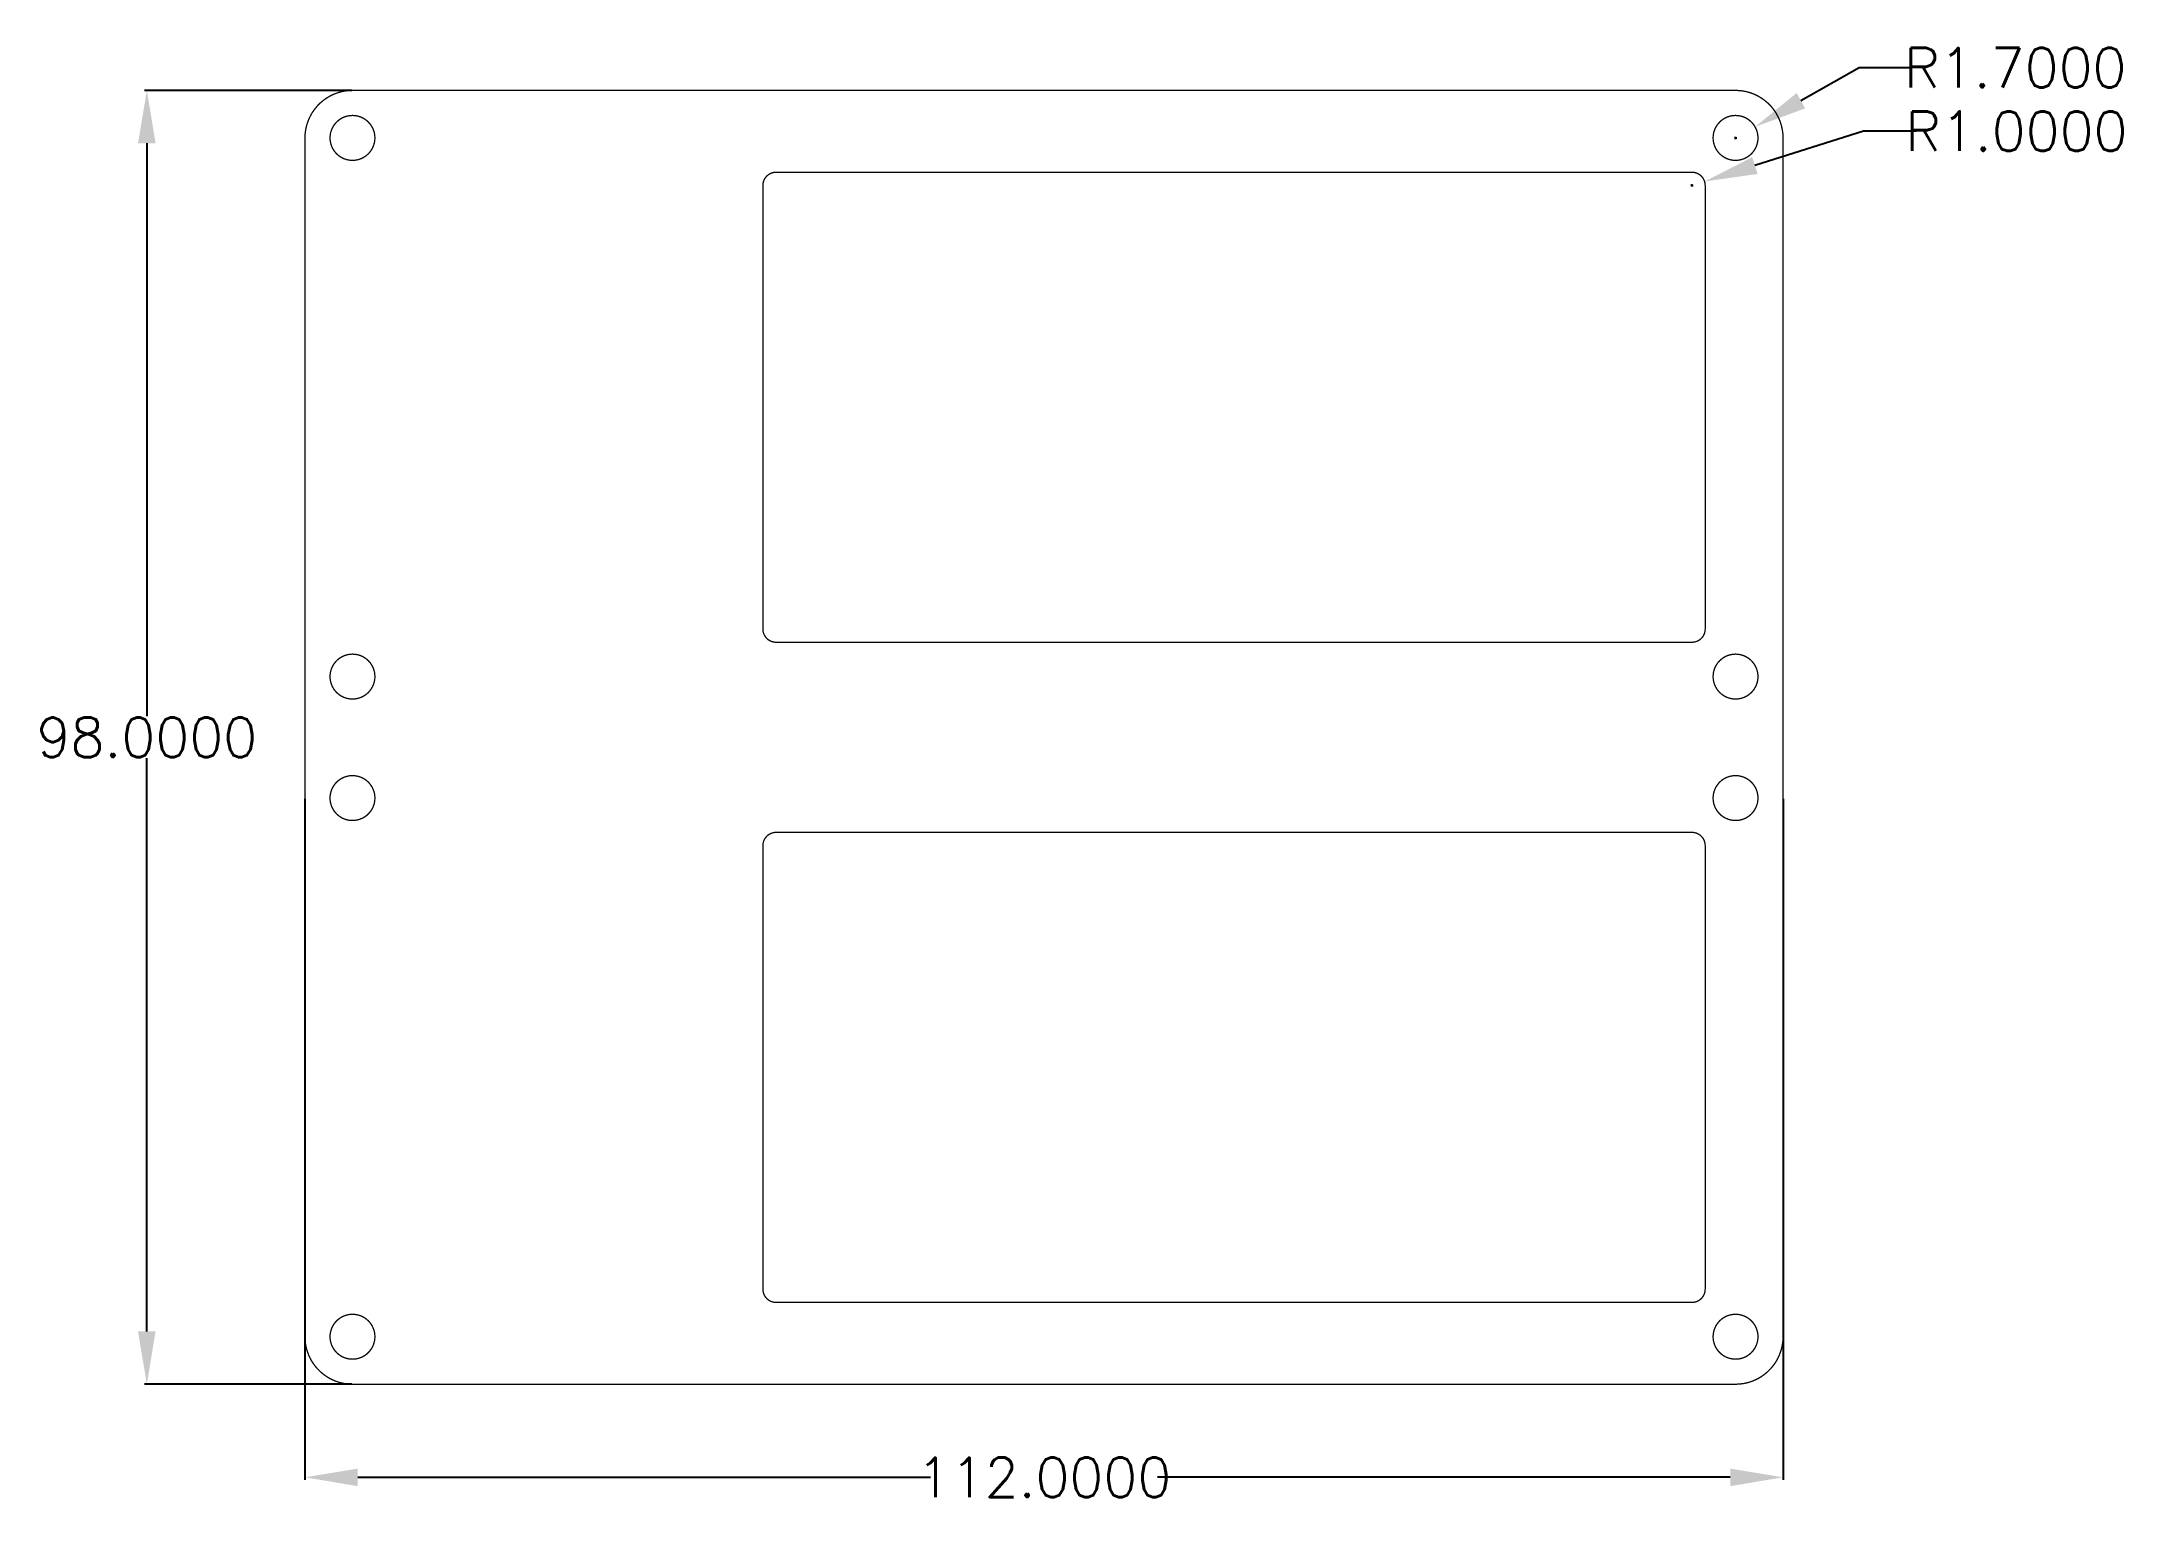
# Model space of a CAD drawing. Extents: x -20 to 138, y -9 to 102.
import ezdxf

# ---------------------------------------------------------------- set-up
doc = ezdxf.new("R2010")
doc.units = 0
doc.layers.get('0').update_dxf_attribs({"linetype": 'CONTINUOUS'})
doc.layers.get('Defpoints').update_dxf_attribs({"linetype": 'CONTINUOUS'})
doc.layers.add('OUTLINE', color=141, linetype='CONTINUOUS')
doc.styles.get("Standard").update_dxf_attribs({"font": 'txt.shx', "height": 3})
doc.dimstyles.get("Standard").update_dxf_attribs({"dimtxt": 3, "dimasz": 4, "dimexe": 0.18, "dimexo": 0.0625, "dimgap": 0.09, "dimtad": 0, "dimtih": 1, "dimtoh": 1, "dimdec": 4, "dimzin": 0, "dimdsep": 46, "dimtxsty": 'STANDARD', "dimcen": 0.09, "dimadec": 0, "dimazin": 0, "dimtfac": 1, "dimtdec": 4, "dimtofl": 0, "dimtmove": 0, "dimatfit": 3, "dimfxl": 1, "dimtolj": 1, "dimtzin": 0, "dimarcsym": 0})

# ---------------------------------------------------------------- blocks, each defined once
blk = doc.blocks.new('*D10')
at = {"color": 0, "linetype": 'Continuous', "lineweight": -2, "transparency": 16777216}
for p, q in [((117.76, 99.72), (113.35, 97.22)), ((121.76, 99.72), (117.76, 99.72)), ((108.31, 94.4), (108.49, 94.4)), ((108.4, 94.31), (108.4, 94.49))]:
    blk.add_line(p, q, dxfattribs=at)
at = {"color": 0, "linetype": 'Continuous', "transparency": 16777216}
blk.add_solid([(113.03, 97.8), (113.68, 96.64), (109.88, 95.24)], dxfattribs=at)
at = {"layer": 'Defpoints', "color": 0, "linetype": 'Continuous', "transparency": 16777216}
for p in [(109.88, 95.24), (108.4, 94.4)]:
    blk.add_point(p, dxfattribs=at)
at = {"color": 0, "linetype": 'Continuous', "transparency": 16777216, "insert": (129.6, 99.72), "char_height": 3, "attachment_point": 5}
blk.add_mtext('\\A1;R1.7000', dxfattribs=at)
blk = doc.blocks.new('*D11')
at = {"color": 0, "linetype": 'Continuous', "lineweight": -2, "transparency": 16777216}
for p, q in [((118.09, 94.91), (109.87, 92.31)), ((122.09, 94.91), (118.09, 94.91)), ((105.01, 90.8), (105.19, 90.8)), ((105.1, 90.71), (105.1, 90.89))]:
    blk.add_line(p, q, dxfattribs=at)
at = {"color": 0, "linetype": 'Continuous', "transparency": 16777216}
blk.add_solid([(109.67, 92.94), (110.07, 91.67), (106.05, 91.1)], dxfattribs=at)
at = {"layer": 'Defpoints', "color": 0, "linetype": 'Continuous', "transparency": 16777216}
for p in [(105.1, 90.8), (106.05, 91.1)]:
    blk.add_point(p, dxfattribs=at)
at = {"color": 0, "linetype": 'Continuous', "transparency": 16777216, "insert": (129.68, 94.91), "char_height": 3, "attachment_point": 5}
blk.add_mtext('\\A1;R1.0000', dxfattribs=at)
blk = doc.blocks.new('*D18')
at = {"color": 0, "linetype": 'Continuous', "lineweight": -2, "transparency": 16777216}
for p, q in [((3.54, 98), (-12.16, 98)), ((-11.98, 94), (-11.98, 50.59)), ((-11.98, 4), (-11.98, 47.41)), ((3.54, 0), (-12.16, 0))]:
    blk.add_line(p, q, dxfattribs=at)
at = {"color": 0, "linetype": 'Continuous', "transparency": 16777216}
for points in [[(-12.65, 94), (-11.32, 94), (-11.98, 98)], [(-12.65, 4), (-11.32, 4), (-11.98, 0)]]:
    blk.add_solid(points, dxfattribs=at)
at = {"layer": 'Defpoints', "color": 0, "linetype": 'Continuous', "transparency": 16777216}
for p in [(3.6, 98), (3.6, 0), (-11.98, 0)]:
    blk.add_point(p, dxfattribs=at)
at = {"color": 0, "linetype": 'Continuous', "transparency": 16777216, "insert": (-11.98, 49), "char_height": 3, "attachment_point": 5}
blk.add_mtext('\\A1;98.0000', dxfattribs=at)
blk = doc.blocks.new('*D19')
at = {"color": 0, "linetype": 'Continuous', "lineweight": -2, "transparency": 16777216}
for p, q in [((0, 44.34), (0, -7.23)), ((112, 44.34), (112, -7.23)), ((4, -7.05), (47.41, -7.05)), ((108, -7.05), (64.59, -7.05))]:
    blk.add_line(p, q, dxfattribs=at)
at = {"color": 0, "linetype": 'Continuous', "transparency": 16777216}
for points in [[(4, -6.39), (4, -7.72), (0, -7.05)], [(108, -6.39), (108, -7.72), (112, -7.05)]]:
    blk.add_solid(points, dxfattribs=at)
at = {"layer": 'Defpoints', "color": 0, "linetype": 'Continuous', "transparency": 16777216}
for p in [(0, 44.4), (112, 44.4), (112, -7.05)]:
    blk.add_point(p, dxfattribs=at)
at = {"color": 0, "linetype": 'Continuous', "transparency": 16777216, "insert": (56, -7.05), "char_height": 3, "attachment_point": 5}
blk.add_mtext('\\A1;112.0000', dxfattribs=at)

msp = doc.modelspace()

# ---------------------------------------------------------------- linework, layer by layer
at = {"layer": 'OUTLINE', "const_width": 0.1}
for points in [[(3.6, 98, 0.414214), (0, 94.4)], [(112, 94.4, 0.414214), (108.4, 98)], [(5.3, 94.4, 1), (1.9, 94.4, 1), (5.3, 94.4)], [(110.1, 94.4, 1), (106.7, 94.4, 1), (110.1, 94.4)], [(35.7, 91.8, 0.414214), (34.7, 90.8)], [(106.1, 90.8, 0.414214), (105.1, 91.8)], [(34.7, 57.2, 0.414214), (35.7, 56.2)], [(105.1, 56.2, 0.414214), (106.1, 57.2)], [(5.3, 53.6, 1), (1.9, 53.6, 1), (5.3, 53.6)], [(110.1, 53.6, 1), (106.7, 53.6, 1), (110.1, 53.6)], [(5.3, 44.4, 1), (1.9, 44.4, 1), (5.3, 44.4)], [(110.1, 44.4, 1), (106.7, 44.4, 1), (110.1, 44.4)], [(35.7, 41.8, 0.414214), (34.7, 40.8)], [(106.1, 40.8, 0.414214), (105.1, 41.8)], [(34.7, 7.2, 0.414214), (35.7, 6.2)], [(105.1, 6.2, 0.414214), (106.1, 7.2)], [(5.3, 3.6, 1), (1.9, 3.6, 1), (5.3, 3.6)], [(110.1, 3.6, 1), (106.7, 3.6, 1), (110.1, 3.6)], [(0, 3.6, 0.414214), (3.6, 0)], [(108.4, 0, 0.414214), (112, 3.6)]]:
    msp.add_lwpolyline(points, format="xyb", dxfattribs=at)
for points in [[(108.4, 98), (3.6, 98)], [(0, 94.4), (0, 53.6)], [(112, 53.6), (112, 94.4)], [(105.1, 91.8), (35.7, 91.8)], [(34.7, 90.8), (34.7, 57.2)], [(106.1, 57.2), (106.1, 90.8)], [(35.7, 56.2), (105.1, 56.2)], [(0, 44.4), (0, 53.6)], [(112, 44.4), (112, 53.6)], [(0, 44.4), (0, 3.6)], [(112, 3.6), (112, 44.4)], [(105.1, 41.8), (35.7, 41.8)], [(34.7, 40.8), (34.7, 7.2)], [(106.1, 7.2), (106.1, 40.8)], [(35.7, 6.2), (105.1, 6.2)], [(3.6, 0), (108.4, 0)]]:
    msp.add_lwpolyline(points, dxfattribs=at)

# ---------------------------------------------------------------- dimensions: what is measured, and where the dimension line sits
at = {"linetype": 'Continuous'}
for center, mpoint, picture, middle in [((108.4, 94.4), (109.87777, 95.24036), '*D10', (129.60249, 99.72412)), ((105.1, 90.8), (106.05346, 91.10152), '*D11', (129.67744, 94.90716))]:
    dim = msp.add_radius_dim(center=center, mpoint=mpoint, dimstyle='Standard', dxfattribs=at)
    dim.commit()
    dim.dimension.update_dxf_attribs({"geometry": picture, "text_midpoint": middle, "dimtype": 164})
dim = msp.add_linear_dim(base=(-11.98352, 0), p1=(3.6, 98), p2=(3.6, 0), angle=270, dimstyle='Standard', dxfattribs=at)
dim.commit()
dim.dimension.update_dxf_attribs({"geometry": '*D18', "text_midpoint": (-11.98352, 49)})
dim = msp.add_linear_dim(base=(112, -7.05369), p1=(0, 44.4), p2=(112, 44.4), dimstyle='Standard', dxfattribs=at)
dim.commit()
dim.dimension.update_dxf_attribs({"geometry": '*D19', "text_midpoint": (56, -7.05369)})

doc.saveas('drawing.dxf')
